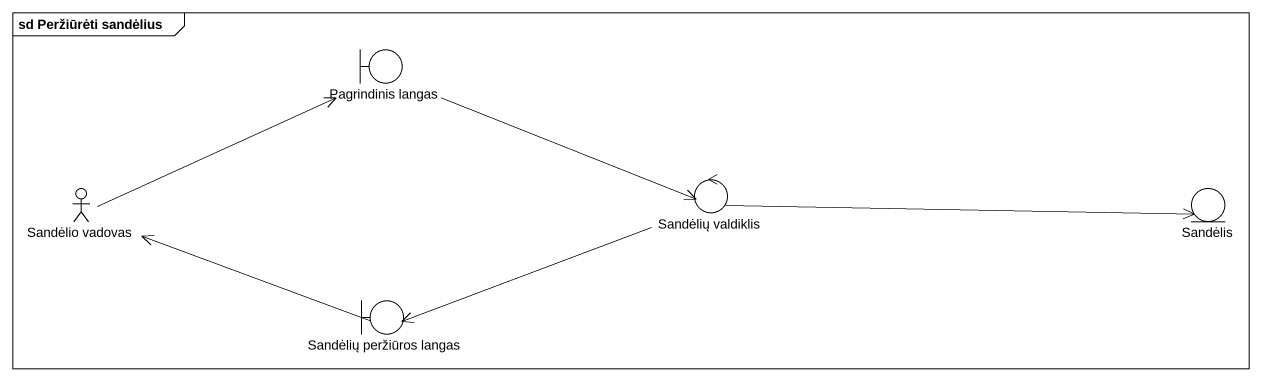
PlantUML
@startuml
mainframe sd Peržiūrėti sandėlius
boundary "Pagrindinis langas" as Pagrindinis_langas
actor "Sandėlio vadovas" as Sandėlio_vadovas
control "Sandėlių valdiklis" as Sandėlių_valdiklis
entity Sandėlis
boundary "Sandėlių peržiūros langas" as Sandėlių_peržiūros_langas
Pagrindinis_langas -right-> Sandėlių_valdiklis
Sandėlio_vadovas -right-> Pagrindinis_langas
Sandėlių_valdiklis -right-> Sandėlis
Sandėlių_valdiklis -left-> Sandėlių_peržiūros_langas
Sandėlių_peržiūros_langas -left-> Sandėlio_vadovas
@enduml
